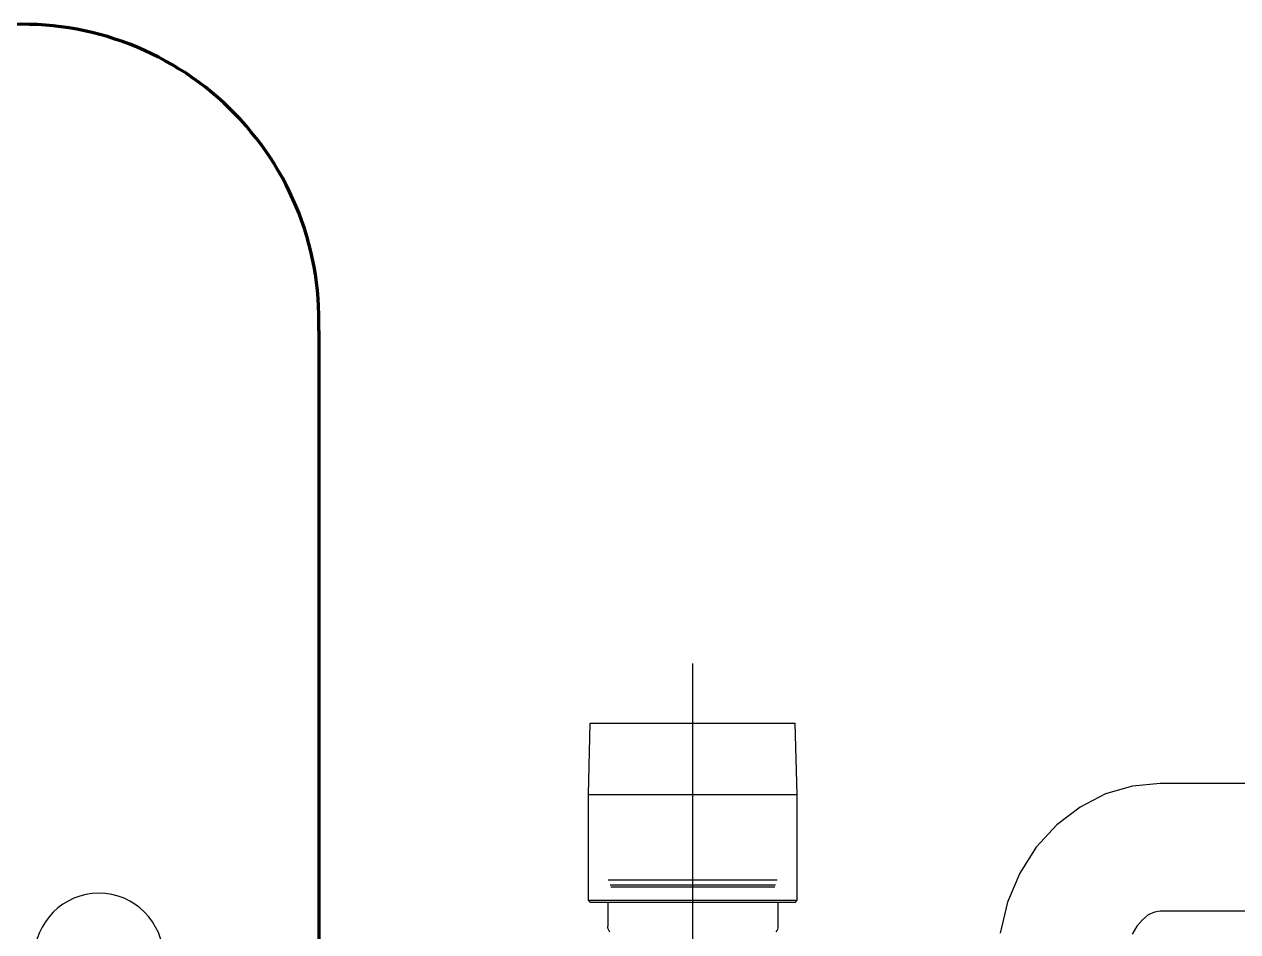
# Paper-space layout 'Plano Corte 2' of a CAD drawing. Header units: millimetres. Extents: x 0 to 420, y 0 to 297.
# Drawn here: x 134.89 to 152.97, y 171.28 to 184.81 of the extents above; entities that cross this region are included whole.
import ezdxf

# ---------------------------------------------------------------- set-up
doc = ezdxf.new("R2010")
doc.units = ezdxf.units.MM
doc.layers.add('CABLEADO', color=240, linetype='Continuous', lineweight=20)
doc.layers.add('GENERADOR', color=254, linetype='Continuous')
doc.layers.add('Media Tensión', color=254, linetype='Continuous')

# ---------------------------------------------------------------- blocks, each defined once
blk = doc.blocks.new('Generador 2')
at = {"layer": 'GENERADOR', "color": 150}
for p, q in [((23.3556, 303.61418), (23.3556, 303.784)), ((23.29626, 303.70935), (23.29719, 303.75004)), ((23.29719, 303.75004), (23.41401, 303.75004)), ((23.41513, 303.70935), (23.41401, 303.75004)), ((23.60603, 303.71421), (23.59073, 303.70973)), ((23.62171, 303.7157), (23.60603, 303.71421)), ((24.12034, 303.7157), (23.62171, 303.7157)), ((23.29626, 303.70935), (23.41513, 303.70935)), ((23.29626, 303.64927), (23.29626, 303.70935)), ((23.41513, 303.64927), (23.41513, 303.70935)), ((23.59073, 303.70973), (23.57617, 303.70226)), ((23.57617, 303.70226), (23.56292, 303.69219)), ((23.56292, 303.69219), (23.55117, 303.6795)), ((23.55117, 303.6795), (23.54184, 303.66457)), ((23.40375, 303.66065), (23.30746, 303.66065)), ((23.54184, 303.66457), (23.53475, 303.64815)), ((23.40281, 303.65785), (23.30858, 303.65785)), ((23.40244, 303.65654), (23.30895, 303.65654)), ((23.29626, 303.64927), (23.41513, 303.64927)), ((23.29719, 303.64815), (23.29626, 303.64927)), ((23.29719, 303.64815), (23.4142, 303.64815)), ((23.30727, 303.64815), (23.30727, 303.63434)), ((23.40412, 303.64815), (23.40412, 303.63434)), ((23.4142, 303.64815), (23.41513, 303.64927)), ((23.53475, 303.64815), (23.53064, 303.63042)), ((23.61163, 303.63807), (23.60846, 303.63434)), ((23.61499, 303.64087), (23.61163, 303.63807)), ((23.61853, 303.64236), (23.61499, 303.64087)), ((23.62171, 303.64292), (23.61853, 303.64236)), ((24.1224, 303.64292), (23.62171, 303.64292)), ((23.60846, 303.63434), (23.60585, 303.62986))]:
    blk.add_line(p, q, dxfattribs=at)
for centre, radius, start, end in [((23.01746, 303.61642), 0.03676, 0, 180), ((23.31156, 303.63434), 0.00448, 180, 223), ((23.39983, 303.63434), 0.00448, 317, 0)]:
    blk.add_arc(centre, radius, start, end, dxfattribs=at)

psp = doc.layouts.new('Plano Corte 2')

# ---------------------------------------------------------------- linework, layer by layer
at = {"layer": 'CABLEADO', "linetype": 'ByBlock', "lineweight": 106, "ltscale": 2}
psp.add_line((139.278, 180.245), (139.278, 170.852), dxfattribs=at)
psp.add_arc((134.866, 180.395), 4.414, 358.055, 96.4665, dxfattribs=at)

# ---------------------------------------------------------------- block references
at = {"layer": 'Media Tensión', "xscale": 26.17335873648196, "yscale": 26.17335873648196, "zscale": 26.17335873648196}
psp.add_blockref('Generador 2', (-466.444, -7775.767), dxfattribs=at)

doc.saveas('drawing.dxf')
